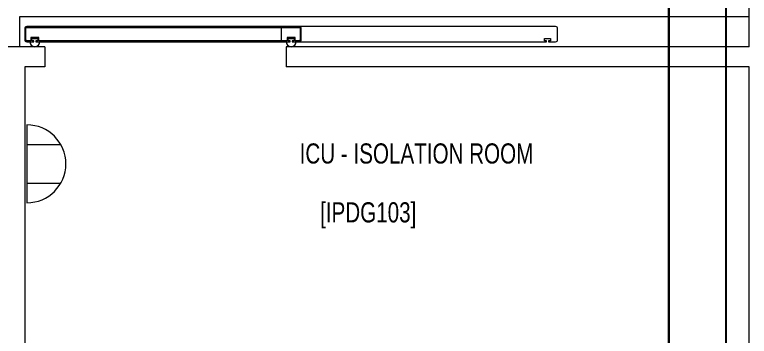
# Model space of a CAD drawing. Header units: metres. Extents: x 75097 to 220762, y -1557923 to -1361206.
# Drawn here: x 104275 to 107928, y -1424030 to -1422432 of the extents above; entities that cross this region are included whole.
import ezdxf

# ---------------------------------------------------------------- set-up
doc = ezdxf.new("R2010")
doc.units = ezdxf.units.M
doc.layers.get('0').update_dxf_attribs({"lineweight": 0})
for name, color, linetype, lineweight in [('A-100 - Copy$0$72_EGR_BASE_TEXT', 8, 'Continuous', 0), ('A-100 - Copy$0$Walls', 8, 'Continuous', 0), ('A-100 - Copy$0$Wooden Joinery', 8, 'Continuous', 0), ('E-LG', 245, 'Continuous', 30)]:
    doc.layers.add(name, color=color, linetype=linetype, lineweight=lineweight)
doc.layers.add('A-100 - Copy$0$axes', color=8, linetype='Continuous')
doc.layers.add('PD-VENT', color=8, linetype='Continuous')
doc.layers.add('E-POWR', color=7, linetype='Continuous', lineweight=9, true_color=0x4e7e3e)
doc.styles.add('A-100 - Copy$0$X3G_ENTITY_2587EA', font='swisscl.ttf', dxfattribs={"height": 200})

# ---------------------------------------------------------------- blocks, each defined once
blk = doc.blocks.new('WALL OUTLET')
at = {"layer": 'E-POWR', "extrusion": (9.94399e-05, 4.90741e-07, 1)}
blk.add_line((-193.4, 0, 0), (193.4, 0, 0), dxfattribs=at)
blk.add_line((-193.4, 0, 0), (193.4, 0, 0), dxfattribs=at)
at = {"layer": 'E-POWR', "extrusion": (9.94399e-05, 4.90741e-07, 1), "elevation": 0}
for points in [[(-96.7, 0), (-96.7, 167.5)], [(96.7, 0), (96.7, 167.5)]]:
    blk.add_lwpolyline(points, dxfattribs=at)
at = {"layer": 'E-POWR', "extrusion": (9.94399e-05, 4.90741e-07, 1)}
blk.add_arc((0, 0, 0), 193.4, 359.9963, 179.9963, dxfattribs=at)
blk = doc.blocks.new('A-100 - Copy')
at = {"layer": 'A-100 - Copy$0$axes'}
blk.add_line((107813.3, -1477297.4, 0), (107813.3, -1366691.8, 0), dxfattribs=at)
at = {"layer": 'A-100 - Copy$0$Walls'}
for p, q in [((104425.3, -1422591.4, 2.4), (104125.3, -1422591.4, 2.4)), ((104425.3, -1422591.4, 2.4), (104425.3, -1422691.4, 2.4)), ((107928.3, -1422591.4, 2.4), (105625.3, -1422591.4, 2.4)), ((105625.3, -1422591.4, 2.4), (105625.3, -1422691.4, 2.4)), ((104425.3, -1422691.4, 2.4), (104325.3, -1422691.4, 2.4)), ((104325.3, -1422691.4, 2.4), (104325.3, -1426477.7, 2.4)), ((107928.3, -1422691.4, 2.4), (105625.3, -1422691.4, 2.4))]:
    blk.add_line(p, q, dxfattribs=at)
at = {"layer": 'A-100 - Copy$0$Walls', "elevation": 0}
for points in [[(107928.3, -1422591.4), (107928.3, -1418952.7)], [(107928.3, -1425622.7), (107928.3, -1422691.4)]]:
    blk.add_lwpolyline(points, dxfattribs=at)
at = {"layer": 'A-100 - Copy$0$Wooden Joinery', "elevation": 2.4}
blk.add_lwpolyline([(104300.3, -1422591.4), (104300.3, -1422441.4), (107928.3, -1422441.4)], dxfattribs=at)
for points in [[(105665.3, -1422561.4), (105655.3, -1422561.4), (105655.3, -1422566.4), (105690.3, -1422566.4, 0.414214), (105700.3, -1422556.4), (105700.3, -1422501.4, 0.414214), (105690.3, -1422491.4), (104335.3, -1422491.4, 0.414214), (104325.3, -1422501.4), (104325.3, -1422556.4, 0.414214), (104335.3, -1422566.4), (104370.3, -1422566.4), (104370.3, -1422561.4), (104360.3, -1422561.4), (104360.3, -1422551.4), (104390.3, -1422551.4), (104390.3, -1422561.4), (104380.3, -1422561.4), (104380.3, -1422566.4), (105645.3, -1422566.4), (105645.3, -1422561.4), (105635.3, -1422561.4), (105635.3, -1422551.4), (105665.3, -1422551.4)], [(105630.3, -1422561.4), (104395.3, -1422561.4), (104395.3, -1422546.4), (104355.3, -1422546.4), (104355.3, -1422561.4), (104335.3, -1422561.4, -0.414214), (104330.3, -1422556.4), (104330.3, -1422501.4, -0.414214), (104335.3, -1422496.4), (105690.3, -1422496.4, -0.414214), (105695.3, -1422501.4), (105695.3, -1422556.4, -0.414214), (105690.3, -1422561.4), (105670.3, -1422561.4), (105670.3, -1422546.4), (105630.3, -1422546.4)], [(106940.3, -1422561.4), (106930.3, -1422561.4), (106930.3, -1422566.4), (106965.3, -1422566.4, 0.414214), (106975.3, -1422556.4), (106975.3, -1422501.4, 0.414214), (106965.3, -1422491.4), (105610.3, -1422491.4, 0.414214), (105600.3, -1422501.4), (105600.3, -1422556.4, 0.414214), (105610.3, -1422566.4), (105645.3, -1422566.4), (105645.3, -1422561.4), (105635.3, -1422561.4), (105635.3, -1422551.4), (105665.3, -1422551.4), (105665.3, -1422561.4), (105655.3, -1422561.4), (105655.3, -1422566.4), (106920.3, -1422566.4), (106920.3, -1422561.4), (106910.3, -1422561.4), (106910.3, -1422551.4), (106940.3, -1422551.4)]]:
    blk.add_lwpolyline(points, format="xyb", close=True, dxfattribs=at)
at = {"layer": 'A-100 - Copy$0$Wooden Joinery'}
for centre in [(104375.3, -1422566.4, 2.4), (105650.3, -1422566.4, 2.4)]:
    blk.add_arc(centre, 25, 180, 0, dxfattribs=at)
at = {"layer": 'A-100 - Copy$0$72_EGR_BASE_TEXT', "char_height": 100, "attachment_point": 2, "style": 'A-100 - Copy$0$X3G_ENTITY_2587EA'}
for s, insert in [('ICU - ISOLATION ROOM', (106273.3, -1423071.6, 2.4)), ('[IPDG103]', (106033.2, -1423363.9, 2.4))]:
    blk.add_mtext(s, dxfattribs=dict(at, insert=insert))

msp = doc.modelspace()

# ---------------------------------------------------------------- linework, layer by layer
at = {"layer": 'E-LG', "color": 1, "elevation": 0}
msp.add_lwpolyline([(107544.4, -1414159.9), (107544.4, -1417307.8), (107744.8, -1417373.3), (107533.2, -1417426.4), (107533.2, -1421507.1), (107629.8, -1421589.9), (107528.8, -1421781.4), (107528.8, -1425274.7), (106053.8, -1425274.7), (105262.8, -1426254.7)], dxfattribs=at)

# ---------------------------------------------------------------- block references
at = {"layer": 'PD-VENT', "color": 85, "rotation": 269.9999954966304}
msp.add_blockref('WALL OUTLET', (104336.4, -1423173.1, 0), dxfattribs=at)

# ---------------------------------------------------------------- next in the draw order: block references
msp.add_blockref('A-100 - Copy', (0, 0))

doc.saveas('drawing.dxf')
